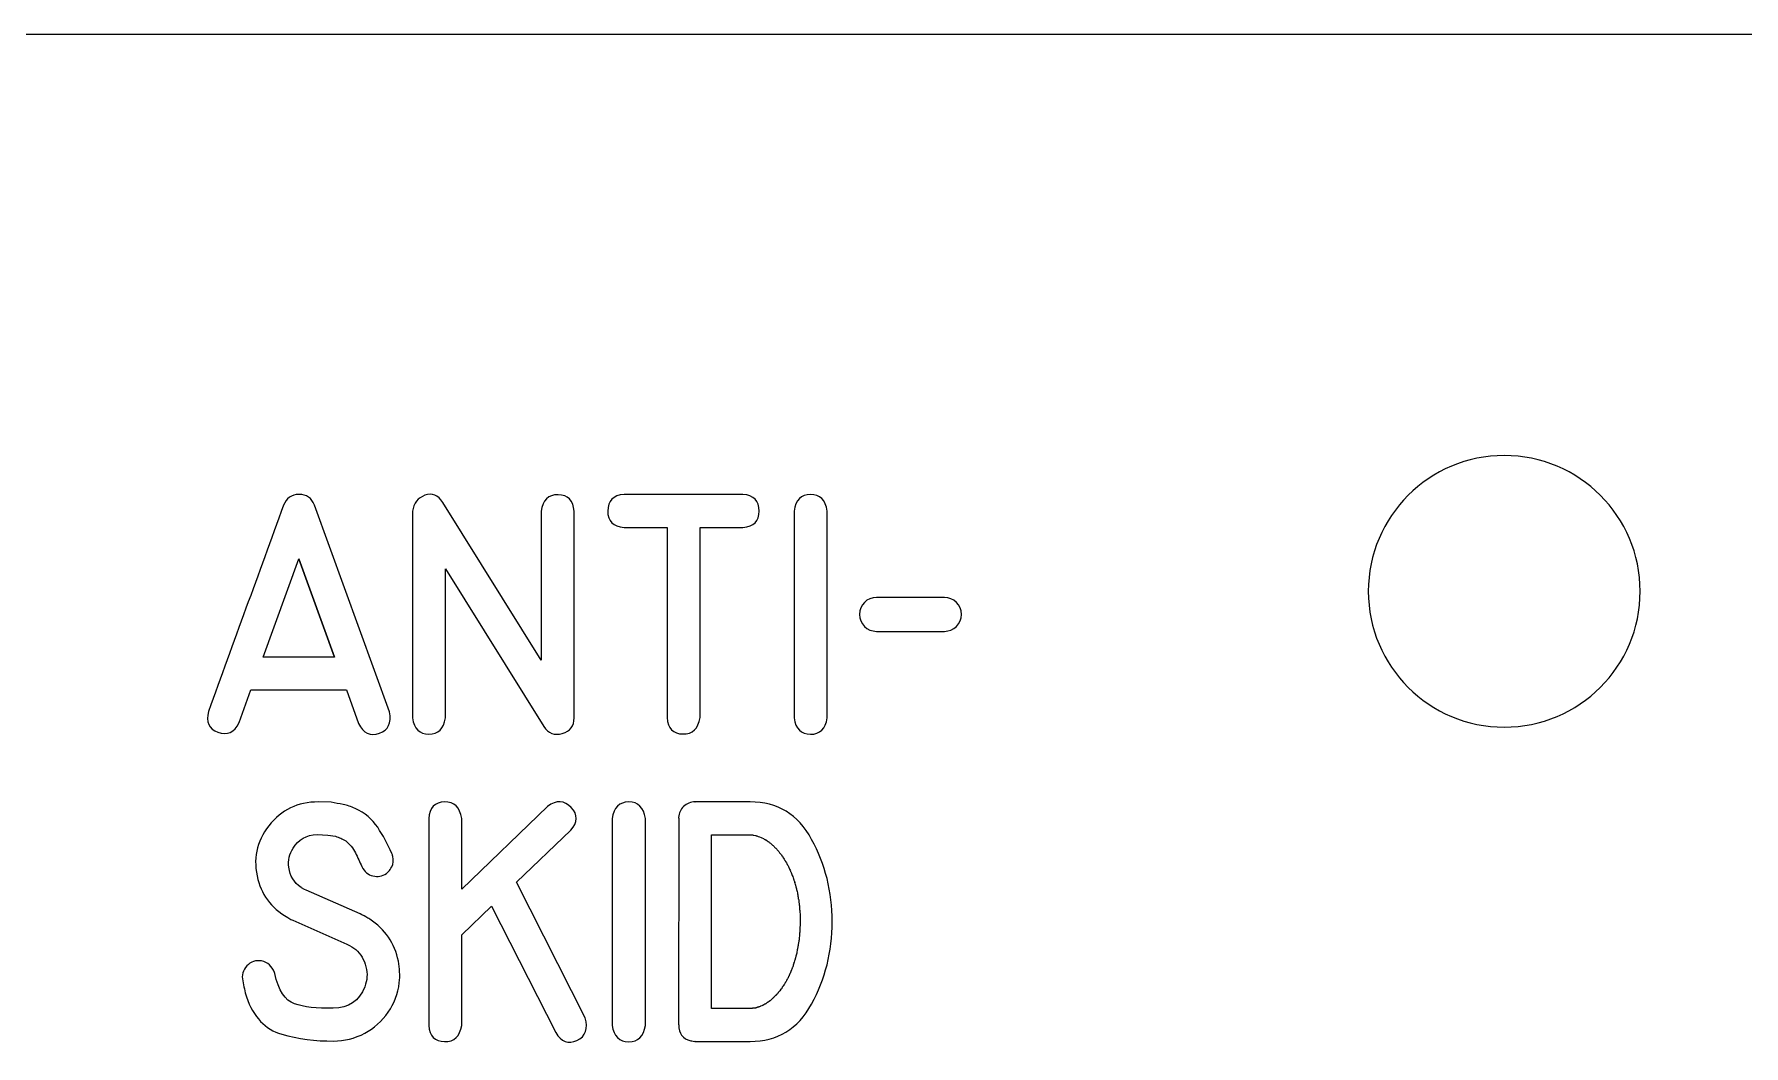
# Model space of a CAD drawing. Header units: millimetres. Extents: x -767 to 123, y -199 to 166.
# Drawn here: x -228.26 to -203.1, y 89.94 to 104.83 of the extents above; entities that cross this region are included whole.
import ezdxf

# ---------------------------------------------------------------- set-up
doc = ezdxf.new("R2010")
doc.units = ezdxf.units.MM
doc.header["$MEASUREMENT"] = 0
doc.layers.add('Cut', color=7, linetype='Continuous')
doc.layers.add('Engrave', color=7, linetype='Continuous', plot=False)

msp = doc.modelspace()

# ---------------------------------------------------------------- linework, layer by layer
at = {"layer": 'Cut', "color": 250, "lineweight": 9}
for points, knots in [([(-241.4198, -104.2661), (-241.4198, -104.2661), (-163.9194, -104.2661), (-163.9194, -104.2661), (-163.9194, -104.2661), (-163.3694, -104.2661), (-162.9194, -103.8161), (-162.9194, -103.2661), (-162.9194, -103.2661), (-162.9194, -103.2661), (-162.9194, -99.2698), (-162.9194, -99.2698), (-162.9194, -99.2698), (-162.9194, -99.2686), (-162.9194, -99.2673), (-162.9194, -99.2661), (-162.9194, -99.2661), (-162.9194, -95.9529), (-160.233, -93.2661), (-156.92, -93.2661), (-156.92, -93.2661), (-156.92, -93.2661), (-152.9193, -93.2661), (-152.9193, -93.2661), (-152.9193, -93.2661), (-152.3788, -93.2661), (-151.9348, -92.8314), (-151.9197, -92.2944), (-151.9197, -92.2944), (-151.9197, -92.2944), (-151.9197, 92.851), (-151.9197, 92.851), (-151.9197, 92.851), (-151.929, 93.3931), (-152.3752, 93.8339), (-152.9195, 93.8339), (-152.9195, 93.8339), (-152.9195, 93.8339), (-156.9202, 93.8339), (-156.9202, 93.8339), (-156.9202, 93.8339), (-160.2332, 93.8339), (-162.9196, 96.5207), (-162.9196, 99.8339), (-162.9196, 99.8339), (-162.9196, 99.8351), (-162.9196, 99.8364), (-162.9196, 99.8376), (-162.9196, 99.8376), (-162.9196, 99.8376), (-162.9196, 103.8339), (-162.9196, 103.8339), (-162.9196, 103.8339), (-162.9196, 104.3839), (-163.3696, 104.8339), (-163.9196, 104.8339), (-163.9196, 104.8339), (-163.9196, 104.8339), (-235.6707, 104.8339), (-235.6707, 104.8339), (-235.6707, 104.8339), (-235.6707, 104.8339), (-249.7831, 75.5521), (-249.7831, 75.5521), (-249.7831, 75.5521), (-250.0116, 75.0799), (-249.8319, 74.5112), (-249.3852, 74.2518), (-249.3852, 74.2518), (-249.3852, 74.2518), (-245.9261, 72.5781), (-245.9261, 72.5781), (-245.9261, 72.5781), (-243.8574, 71.6313), (-242.4199, 69.5429), (-242.42, 67.1193), (-242.42, 67.1193), (-242.419, 63.8066), (-245.1066, 61.1193), (-248.4201, 61.1193), (-248.4201, 61.1193), (-248.4201, 61.1193), (-252.4199, 61.1193), (-252.4199, 61.1193), (-252.4199, 61.1193), (-252.9699, 61.1193), (-253.4199, 60.6693), (-253.4199, 60.1193), (-253.4199, 60.1193), (-253.4199, 60.1193), (-253.4199, -92.2661), (-253.4199, -92.2661), (-253.4199, -92.2661), (-253.4199, -92.8161), (-252.9699, -93.2661), (-252.4199, -93.2661), (-252.4199, -93.2661), (-252.4199, -93.2661), (-248.4192, -93.2661), (-248.4192, -93.2661), (-248.4192, -93.2661), (-245.1062, -93.2661), (-242.4198, -95.9529), (-242.4198, -99.2661), (-242.4198, -99.2661), (-242.4198, -99.2673), (-242.4198, -99.2686), (-242.4198, -99.2698), (-242.4198, -99.2698), (-242.4198, -99.2698), (-242.4198, -103.2661), (-242.4198, -103.2661), (-242.4198, -103.2661), (-242.4198, -103.8161), (-241.9698, -104.2661), (-241.4198, -104.2661)], [0, 0, 0, 0, 0.0333333, 0.0333333, 0.0333333, 0.0333333, 0.0666667, 0.0666667, 0.0666667, 0.0666667, 0.1, 0.1, 0.1, 0.1, 0.1333333, 0.1333333, 0.1333333, 0.1333333, 0.1666667, 0.1666667, 0.1666667, 0.1666667, 0.2, 0.2, 0.2, 0.2, 0.2333333, 0.2333333, 0.2333333, 0.2333333, 0.2666667, 0.2666667, 0.2666667, 0.2666667, 0.3, 0.3, 0.3, 0.3, 0.3333333, 0.3333333, 0.3333333, 0.3333333, 0.3666667, 0.3666667, 0.3666667, 0.3666667, 0.4, 0.4, 0.4, 0.4, 0.4333333, 0.4333333, 0.4333333, 0.4333333, 0.4666667, 0.4666667, 0.4666667, 0.4666667, 0.5, 0.5, 0.5, 0.5, 0.5333333, 0.5333333, 0.5333333, 0.5333333, 0.5666667, 0.5666667, 0.5666667, 0.5666667, 0.6, 0.6, 0.6, 0.6, 0.6333333, 0.6333333, 0.6333333, 0.6333333, 0.6666667, 0.6666667, 0.6666667, 0.6666667, 0.7, 0.7, 0.7, 0.7, 0.7333333, 0.7333333, 0.7333333, 0.7333333, 0.7666667, 0.7666667, 0.7666667, 0.7666667, 0.8, 0.8, 0.8, 0.8, 0.8333333, 0.8333333, 0.8333333, 0.8333333, 0.8666667, 0.8666667, 0.8666667, 0.8666667, 0.9, 0.9, 0.9, 0.9, 0.9333333, 0.9333333, 0.9333333, 0.9333333, 1, 1, 1, 1]), ([(-206.6249, 98.6286), (-205.5206, 98.6286), (-204.6251, 97.733), (-204.6251, 96.6286), (-204.6251, 96.6286), (-204.6248, 95.5244), (-205.5207, 94.6286), (-206.6251, 94.6286), (-206.6251, 94.6286), (-207.7292, 94.6287), (-208.625, 95.5243), (-208.625, 96.6286), (-208.625, 96.6286), (-208.6248, 97.7336), (-207.7294, 98.6285), (-206.6249, 98.6286)], [0, 0, 0, 0, 0.2, 0.2, 0.2, 0.2, 0.4, 0.4, 0.4, 0.4, 0.6, 0.6, 0.6, 0.6, 1, 1, 1, 1])]:
    msp.add_open_spline(points, degree=3, knots=knots, dxfattribs=at)
at = {"layer": 'Engrave', "color": 240, "lineweight": 9}
for points, knots in [([(-225.6944, 94.86), (-225.5109, 95.3668), (-225.3269, 95.873), (-225.1429, 96.3787), (-225.1429, 96.3787), (-224.9582, 96.8843), (-224.7736, 97.3905), (-224.589, 97.8968), (-224.589, 97.8968), (-224.5508, 98.0014), (-224.4755, 98.0543), (-224.3632, 98.0555), (-224.3632, 98.0555), (-224.2503, 98.0567), (-224.1745, 98.0038), (-224.1357, 97.8968), (-224.1357, 97.8968), (-224.1357, 97.8968), (-223.0315, 94.8518), (-223.0315, 94.8518), (-223.0315, 94.8518), (-222.9974, 94.6895), (-223.0468, 94.5854), (-223.1797, 94.5384), (-223.1797, 94.5384), (-223.3132, 94.4908), (-223.4155, 94.5396), (-223.4884, 94.683), (-223.4884, 94.683), (-223.4884, 94.683), (-223.6653, 95.1757), (-223.6653, 95.1757), (-223.6653, 95.1757), (-223.6653, 95.1757), (-225.0694, 95.1757), (-225.0694, 95.1757), (-225.0694, 95.1757), (-225.0694, 95.1757), (-225.2416, 94.6948), (-225.2416, 94.6948), (-225.2416, 94.6948), (-225.3151, 94.5501), (-225.4198, 94.5031), (-225.555, 94.5531), (-225.555, 94.5531), (-225.6908, 94.6025), (-225.7373, 94.7054), (-225.6944, 94.86)], [0, 0, 0, 0, 0.0769231, 0.0769231, 0.0769231, 0.0769231, 0.1538462, 0.1538462, 0.1538462, 0.1538462, 0.2307692, 0.2307692, 0.2307692, 0.2307692, 0.3076923, 0.3076923, 0.3076923, 0.3076923, 0.3846154, 0.3846154, 0.3846154, 0.3846154, 0.4615385, 0.4615385, 0.4615385, 0.4615385, 0.5384615, 0.5384615, 0.5384615, 0.5384615, 0.6153846, 0.6153846, 0.6153846, 0.6153846, 0.6923077, 0.6923077, 0.6923077, 0.6923077, 0.7692308, 0.7692308, 0.7692308, 0.7692308, 0.8461538, 0.8461538, 0.8461538, 0.8461538, 1, 1, 1, 1]), ([(-220.3135, 94.7653), (-220.3135, 94.6448), (-220.3717, 94.5684), (-220.4881, 94.5354), (-220.4881, 94.5354), (-220.6051, 94.5031), (-220.695, 94.5372), (-220.7597, 94.6383), (-220.7597, 94.6383), (-220.7597, 94.6383), (-222.2067, 96.9584), (-222.2067, 96.9584), (-222.2067, 96.9584), (-222.2067, 96.9584), (-222.2067, 94.7653), (-222.2067, 94.7653), (-222.2067, 94.7653), (-222.2319, 94.6048), (-222.3131, 94.5243), (-222.4501, 94.5243), (-222.4501, 94.5243), (-222.5876, 94.5243), (-222.6682, 94.6048), (-222.6923, 94.7653), (-222.6923, 94.7653), (-222.6923, 94.7653), (-222.6923, 97.8074), (-222.6923, 97.8074), (-222.6923, 97.8074), (-222.6752, 97.9267), (-222.6141, 98.0055), (-222.5089, 98.0437), (-222.5089, 98.0437), (-222.4036, 98.0814), (-222.316, 98.0455), (-222.246, 97.9367), (-222.246, 97.9367), (-222.246, 97.9367), (-220.7991, 95.6132), (-220.7991, 95.6132), (-220.7991, 95.6132), (-220.7991, 95.6132), (-220.7991, 97.8074), (-220.7991, 97.8074), (-220.7991, 97.8074), (-220.7773, 97.9714), (-220.6939, 98.0531), (-220.5486, 98.0514), (-220.5486, 98.0514), (-220.4034, 98.0496), (-220.3252, 97.9685), (-220.3135, 97.8074), (-220.3135, 97.8074), (-220.3135, 97.8074), (-220.3135, 94.7653), (-220.3135, 94.7653)], [0, 0, 0, 0, 0.0666667, 0.0666667, 0.0666667, 0.0666667, 0.1333333, 0.1333333, 0.1333333, 0.1333333, 0.2, 0.2, 0.2, 0.2, 0.2666667, 0.2666667, 0.2666667, 0.2666667, 0.3333333, 0.3333333, 0.3333333, 0.3333333, 0.4, 0.4, 0.4, 0.4, 0.4666667, 0.4666667, 0.4666667, 0.4666667, 0.5333333, 0.5333333, 0.5333333, 0.5333333, 0.6, 0.6, 0.6, 0.6, 0.6666667, 0.6666667, 0.6666667, 0.6666667, 0.7333333, 0.7333333, 0.7333333, 0.7333333, 0.8, 0.8, 0.8, 0.8, 0.8666667, 0.8666667, 0.8666667, 0.8666667, 1, 1, 1, 1]), ([(-218.9459, 94.7689), (-218.9459, 94.7689), (-218.9459, 97.5699), (-218.9459, 97.5699), (-218.9459, 97.5699), (-218.9459, 97.5699), (-219.5779, 97.5699), (-219.5779, 97.5699), (-219.5779, 97.5699), (-219.7385, 97.5822), (-219.819, 97.6633), (-219.8184, 97.8115), (-219.8184, 97.8115), (-219.8178, 97.9603), (-219.7373, 98.042), (-219.5779, 98.0555), (-219.5779, 98.0555), (-219.5779, 98.0555), (-217.8294, 98.0555), (-217.8294, 98.0555), (-217.8294, 98.0555), (-217.6712, 98.0432), (-217.5913, 97.9614), (-217.5907, 97.8115), (-217.5907, 97.8115), (-217.5901, 97.6622), (-217.67, 97.581), (-217.8294, 97.5699), (-217.8294, 97.5699), (-217.8294, 97.5699), (-218.4597, 97.5699), (-218.4597, 97.5699), (-218.4597, 97.5699), (-218.4597, 97.5699), (-218.4597, 94.7689), (-218.4597, 94.7689), (-218.4597, 94.7689), (-218.4861, 94.606), (-218.5708, 94.5254), (-218.7142, 94.5278), (-218.7142, 94.5278), (-218.8571, 94.5302), (-218.9341, 94.6107), (-218.9459, 94.7689)], [0, 0, 0, 0, 0.0833333, 0.0833333, 0.0833333, 0.0833333, 0.1666667, 0.1666667, 0.1666667, 0.1666667, 0.25, 0.25, 0.25, 0.25, 0.3333333, 0.3333333, 0.3333333, 0.3333333, 0.4166667, 0.4166667, 0.4166667, 0.4166667, 0.5, 0.5, 0.5, 0.5, 0.5833333, 0.5833333, 0.5833333, 0.5833333, 0.6666667, 0.6666667, 0.6666667, 0.6666667, 0.75, 0.75, 0.75, 0.75, 0.8333333, 0.8333333, 0.8333333, 0.8333333, 1, 1, 1, 1]), ([(-216.5876, 94.7653), (-216.6129, 94.6036), (-216.6946, 94.5231), (-216.8328, 94.5237), (-216.8328, 94.5237), (-216.9716, 94.5243), (-217.0527, 94.6048), (-217.0768, 94.7653), (-217.0768, 94.7653), (-217.0768, 94.7653), (-217.0768, 97.8109), (-217.0768, 97.8109), (-217.0768, 97.8109), (-217.0527, 97.9726), (-216.9716, 98.0543), (-216.8328, 98.0549), (-216.8328, 98.0549), (-216.6946, 98.0555), (-216.6129, 97.9738), (-216.5876, 97.8109), (-216.5876, 97.8109), (-216.5876, 97.8109), (-216.5876, 94.7653), (-216.5876, 94.7653)], [0, 0, 0, 0, 0.1428571, 0.1428571, 0.1428571, 0.1428571, 0.2857143, 0.2857143, 0.2857143, 0.2857143, 0.4285714, 0.4285714, 0.4285714, 0.4285714, 0.5714286, 0.5714286, 0.5714286, 0.5714286, 0.7142857, 0.7142857, 0.7142857, 0.7142857, 1, 1, 1, 1]), ([(-223.8411, 95.6596), (-223.8411, 95.6596), (-224.365, 97.1065), (-224.365, 97.1065), (-224.365, 97.1065), (-224.365, 97.1065), (-224.8918, 95.6596), (-224.8918, 95.6596), (-224.8918, 95.6596), (-224.8918, 95.6596), (-223.8411, 95.6596), (-223.8411, 95.6596)], [0, 0, 0, 0, 0.25, 0.25, 0.25, 0.25, 0.5, 0.5, 0.5, 0.5, 1, 1, 1, 1]), ([(-224.365, 97.1065), (-224.365, 97.1065), (-223.8411, 95.6596), (-223.8411, 95.6596), (-223.8411, 95.6596), (-223.8411, 95.6596), (-224.365, 97.1065), (-224.365, 97.1065)], [0, 0, 0, 0, 0.3333333, 0.3333333, 0.3333333, 0.3333333, 1, 1, 1, 1]), ([(-215.8641, 96.5393), (-215.8641, 96.5393), (-214.8642, 96.5393), (-214.8642, 96.5393), (-214.8642, 96.5393), (-214.7267, 96.5393), (-214.6141, 96.4268), (-214.6141, 96.2894), (-214.6141, 96.2894), (-214.6141, 96.2894), (-214.6141, 96.2894), (-214.6141, 96.2894), (-214.6141, 96.2894), (-214.6141, 96.1519), (-214.7267, 96.0393), (-214.8642, 96.0393), (-214.8642, 96.0393), (-214.8642, 96.0393), (-215.8641, 96.0393), (-215.8641, 96.0393), (-215.8641, 96.0393), (-216.0016, 96.0393), (-216.1141, 96.1519), (-216.1141, 96.2894), (-216.1141, 96.2894), (-216.1141, 96.2894), (-216.1141, 96.2894), (-216.1141, 96.2894), (-216.1141, 96.2894), (-216.1141, 96.4268), (-216.0016, 96.5393), (-215.8641, 96.5393)], [0, 0, 0, 0, 0.1111111, 0.1111111, 0.1111111, 0.1111111, 0.2222222, 0.2222222, 0.2222222, 0.2222222, 0.3333333, 0.3333333, 0.3333333, 0.3333333, 0.4444444, 0.4444444, 0.4444444, 0.4444444, 0.5555556, 0.5555556, 0.5555556, 0.5555556, 0.6666667, 0.6666667, 0.6666667, 0.6666667, 0.7777778, 0.7777778, 0.7777778, 0.7777778, 1, 1, 1, 1]), ([(-223.4632, 91.8767), (-223.4632, 91.8767), (-223.4356, 91.865), (-223.4356, 91.865), (-223.4356, 91.865), (-223.4356, 91.865), (-223.4044, 91.8497), (-223.4044, 91.8497), (-223.4044, 91.8497), (-223.4044, 91.8497), (-223.3768, 91.8338), (-223.3768, 91.8338), (-223.3768, 91.8338), (-223.3691, 91.8279), (-223.3597, 91.8226), (-223.3503, 91.8173), (-223.3503, 91.8173), (-223.3403, 91.8126), (-223.3309, 91.8068), (-223.3215, 91.8015), (-223.3215, 91.8015), (-223.0946, 91.6521), (-222.9535, 91.4452), (-222.9, 91.1812), (-222.9, 91.1812), (-222.8794, 91.0777), (-222.8747, 90.9713), (-222.8858, 90.8625), (-222.8858, 90.8625), (-222.9047, 90.7061), (-222.9593, 90.5621), (-223.0505, 90.4292), (-223.0505, 90.4292), (-223.1416, 90.2963), (-223.2563, 90.194), (-223.3938, 90.1217), (-223.3938, 90.1217), (-223.542, 90.0435), (-223.6955, 90.0047), (-223.8542, 90.0047), (-223.8542, 90.0047), (-224.1205, 90.0047), (-224.3745, 90.0388), (-224.6174, 90.107), (-224.6174, 90.107), (-224.8596, 90.1752), (-225.0324, 90.358), (-225.1353, 90.6556), (-225.1353, 90.6556), (-225.1495, 90.6938), (-225.1594, 90.7326), (-225.1665, 90.7726), (-225.1665, 90.7726), (-225.1736, 90.8131), (-225.1818, 90.8531), (-225.1906, 90.8937), (-225.1906, 90.8937), (-225.2077, 90.976), (-225.1877, 91.0489), (-225.1295, 91.1124), (-225.1295, 91.1124), (-225.0718, 91.1753), (-224.9995, 91.1994), (-224.9137, 91.1847), (-224.9137, 91.1847), (-224.8226, 91.1659), (-224.7596, 91.11), (-224.7238, 91.016), (-224.7238, 91.016), (-224.7238, 91.016), (-224.7185, 91.0001), (-224.7185, 91.0001), (-224.7185, 91.0001), (-224.6638, 90.7508), (-224.5674, 90.602), (-224.4304, 90.5538), (-224.4304, 90.5538), (-224.2928, 90.5056), (-224.1023, 90.4839), (-223.8577, 90.4886), (-223.8577, 90.4886), (-223.6325, 90.4886), (-223.4779, 90.5944), (-223.3938, 90.8055), (-223.3938, 90.8055), (-223.3574, 90.8996), (-223.3515, 90.9977), (-223.3768, 91.0995), (-223.3768, 91.0995), (-223.4021, 91.2006), (-223.452, 91.2858), (-223.5267, 91.3534), (-223.5267, 91.3534), (-223.5602, 91.3823), (-223.6037, 91.4087), (-223.6578, 91.434), (-223.6578, 91.434), (-223.6578, 91.434), (-224.4551, 91.7838), (-224.4551, 91.7838), (-224.4551, 91.7838), (-224.4551, 91.7838), (-224.481, 91.7979), (-224.481, 91.7979), (-224.481, 91.7979), (-224.742, 91.9355), (-224.9037, 92.1313), (-224.9666, 92.3853), (-224.9666, 92.3853), (-225.0436, 92.6793), (-224.9901, 92.9427), (-224.8055, 93.1767), (-224.8055, 93.1767), (-224.6215, 93.4101), (-224.3792, 93.5271), (-224.08, 93.5271), (-224.08, 93.5271), (-224.08, 93.5271), (-223.8901, 93.5218), (-223.8901, 93.5218), (-223.8901, 93.5218), (-223.8283, 93.5106), (-223.7684, 93.4995), (-223.7113, 93.4883), (-223.7113, 93.4883), (-223.6537, 93.4777), (-223.5955, 93.4589), (-223.5373, 93.4324), (-223.5373, 93.4324), (-223.3927, 93.3648), (-223.2815, 93.2713), (-223.2045, 93.1532), (-223.2045, 93.1532), (-223.1275, 93.035), (-223.0581, 92.9068), (-222.9964, 92.7692), (-222.9964, 92.7692), (-222.9905, 92.7563), (-222.9852, 92.7416), (-222.9805, 92.7245), (-222.9805, 92.7245), (-222.9682, 92.6681), (-222.974, 92.617), (-222.9981, 92.5711), (-222.9981, 92.5711), (-223.0117, 92.5423), (-223.0264, 92.5205), (-223.0411, 92.5058), (-223.0411, 92.5058), (-223.0558, 92.4905), (-223.0681, 92.4805), (-223.0769, 92.4747), (-223.0769, 92.4747), (-223.1369, 92.4323), (-223.2022, 92.4194), (-223.2733, 92.437), (-223.2733, 92.437), (-223.345, 92.4529), (-223.3991, 92.4988), (-223.4373, 92.5746), (-223.4373, 92.5746), (-223.4673, 92.6411), (-223.4991, 92.7093), (-223.5326, 92.7786), (-223.5326, 92.7786), (-223.5667, 92.848), (-223.6143, 92.9056), (-223.6749, 92.9521), (-223.6749, 92.9521), (-223.7002, 92.9703), (-223.7248, 92.9838), (-223.7484, 92.9921), (-223.7484, 92.9921), (-223.7719, 93.0009), (-223.7978, 93.0103), (-223.8266, 93.0209), (-223.8266, 93.0209), (-223.8266, 93.0209), (-223.9383, 93.0397), (-223.9383, 93.0397), (-223.9383, 93.0397), (-223.9383, 93.0397), (-224.097, 93.045), (-224.097, 93.045), (-224.097, 93.045), (-224.2511, 93.0426), (-224.3687, 92.9762), (-224.4498, 92.8451), (-224.4498, 92.8451), (-224.5051, 92.761), (-224.5256, 92.6675), (-224.5121, 92.564), (-224.5121, 92.564), (-224.4962, 92.437), (-224.4363, 92.3383), (-224.3328, 92.2677), (-224.3328, 92.2677), (-224.3281, 92.2648), (-224.3234, 92.2607), (-224.3175, 92.2565), (-224.3175, 92.2565), (-224.3116, 92.253), (-224.3052, 92.2489), (-224.2987, 92.2454), (-224.2987, 92.2454), (-224.2987, 92.2454), (-224.2793, 92.2371), (-224.2793, 92.2371), (-224.2793, 92.2371), (-224.2793, 92.2371), (-224.2587, 92.2283), (-224.2587, 92.2283), (-224.2587, 92.2283), (-224.2587, 92.2283), (-223.4632, 91.8767), (-223.4632, 91.8767)], [0, 0, 0, 0, 0.0181818, 0.0181818, 0.0181818, 0.0181818, 0.0363636, 0.0363636, 0.0363636, 0.0363636, 0.0545455, 0.0545455, 0.0545455, 0.0545455, 0.0727273, 0.0727273, 0.0727273, 0.0727273, 0.0909091, 0.0909091, 0.0909091, 0.0909091, 0.1090909, 0.1090909, 0.1090909, 0.1090909, 0.1272727, 0.1272727, 0.1272727, 0.1272727, 0.1454545, 0.1454545, 0.1454545, 0.1454545, 0.1636364, 0.1636364, 0.1636364, 0.1636364, 0.1818182, 0.1818182, 0.1818182, 0.1818182, 0.2, 0.2, 0.2, 0.2, 0.2181818, 0.2181818, 0.2181818, 0.2181818, 0.2363636, 0.2363636, 0.2363636, 0.2363636, 0.2545455, 0.2545455, 0.2545455, 0.2545455, 0.2727273, 0.2727273, 0.2727273, 0.2727273, 0.2909091, 0.2909091, 0.2909091, 0.2909091, 0.3090909, 0.3090909, 0.3090909, 0.3090909, 0.3272727, 0.3272727, 0.3272727, 0.3272727, 0.3454545, 0.3454545, 0.3454545, 0.3454545, 0.3636364, 0.3636364, 0.3636364, 0.3636364, 0.3818182, 0.3818182, 0.3818182, 0.3818182, 0.4, 0.4, 0.4, 0.4, 0.4181818, 0.4181818, 0.4181818, 0.4181818, 0.4363636, 0.4363636, 0.4363636, 0.4363636, 0.4545455, 0.4545455, 0.4545455, 0.4545455, 0.4727273, 0.4727273, 0.4727273, 0.4727273, 0.4909091, 0.4909091, 0.4909091, 0.4909091, 0.5090909, 0.5090909, 0.5090909, 0.5090909, 0.5272727, 0.5272727, 0.5272727, 0.5272727, 0.5454545, 0.5454545, 0.5454545, 0.5454545, 0.5636364, 0.5636364, 0.5636364, 0.5636364, 0.5818182, 0.5818182, 0.5818182, 0.5818182, 0.6, 0.6, 0.6, 0.6, 0.6181818, 0.6181818, 0.6181818, 0.6181818, 0.6363636, 0.6363636, 0.6363636, 0.6363636, 0.6545455, 0.6545455, 0.6545455, 0.6545455, 0.6727273, 0.6727273, 0.6727273, 0.6727273, 0.6909091, 0.6909091, 0.6909091, 0.6909091, 0.7090909, 0.7090909, 0.7090909, 0.7090909, 0.7272727, 0.7272727, 0.7272727, 0.7272727, 0.7454545, 0.7454545, 0.7454545, 0.7454545, 0.7636364, 0.7636364, 0.7636364, 0.7636364, 0.7818182, 0.7818182, 0.7818182, 0.7818182, 0.8, 0.8, 0.8, 0.8, 0.8181818, 0.8181818, 0.8181818, 0.8181818, 0.8363636, 0.8363636, 0.8363636, 0.8363636, 0.8545455, 0.8545455, 0.8545455, 0.8545455, 0.8727273, 0.8727273, 0.8727273, 0.8727273, 0.8909091, 0.8909091, 0.8909091, 0.8909091, 0.9090909, 0.9090909, 0.9090909, 0.9090909, 0.9272727, 0.9272727, 0.9272727, 0.9272727, 0.9454545, 0.9454545, 0.9454545, 0.9454545, 0.9636364, 0.9636364, 0.9636364, 0.9636364, 1, 1, 1, 1]), ([(-220.7034, 93.4618), (-220.5728, 93.5571), (-220.4564, 93.5512), (-220.3559, 93.4454), (-220.3559, 93.4454), (-220.2548, 93.339), (-220.2577, 93.2272), (-220.3641, 93.1102), (-220.3641, 93.1102), (-220.3641, 93.1102), (-221.162, 92.3436), (-221.162, 92.3436), (-221.162, 92.3436), (-221.162, 92.3436), (-220.1507, 90.3492), (-220.1507, 90.3492), (-220.1507, 90.3492), (-220.1025, 90.187), (-220.1425, 90.0758), (-220.2712, 90.0147), (-220.2712, 90.0147), (-220.4, 89.9541), (-220.5046, 89.9923), (-220.5846, 90.1305), (-220.5846, 90.1305), (-220.5846, 90.1305), (-221.5289, 91.9926), (-221.5289, 91.9926), (-221.5289, 91.9926), (-221.5289, 91.9926), (-221.9681, 91.5686), (-221.9681, 91.5686), (-221.9681, 91.5686), (-221.9681, 91.5686), (-221.9681, 90.2369), (-221.9681, 90.2369), (-221.9681, 90.2369), (-221.9933, 90.0752), (-222.0774, 89.9953), (-222.2209, 89.997), (-222.2209, 89.997), (-222.3649, 89.9988), (-222.4419, 90.0788), (-222.4537, 90.2369), (-222.4537, 90.2369), (-222.4537, 90.2369), (-222.4537, 93.2825), (-222.4537, 93.2825), (-222.4537, 93.2825), (-222.4419, 93.4418), (-222.3649, 93.5236), (-222.2209, 93.5265), (-222.2209, 93.5265), (-222.0774, 93.5289), (-221.9933, 93.4477), (-221.9681, 93.2825), (-221.9681, 93.2825), (-221.9681, 93.2825), (-221.9681, 92.2436), (-221.9681, 92.2436), (-221.9681, 92.2436), (-221.9681, 92.2436), (-220.7034, 93.4618), (-220.7034, 93.4618)], [0, 0, 0, 0, 0.0588235, 0.0588235, 0.0588235, 0.0588235, 0.1176471, 0.1176471, 0.1176471, 0.1176471, 0.1764706, 0.1764706, 0.1764706, 0.1764706, 0.2352941, 0.2352941, 0.2352941, 0.2352941, 0.2941176, 0.2941176, 0.2941176, 0.2941176, 0.3529412, 0.3529412, 0.3529412, 0.3529412, 0.4117647, 0.4117647, 0.4117647, 0.4117647, 0.4705882, 0.4705882, 0.4705882, 0.4705882, 0.5294118, 0.5294118, 0.5294118, 0.5294118, 0.5882353, 0.5882353, 0.5882353, 0.5882353, 0.6470588, 0.6470588, 0.6470588, 0.6470588, 0.7058824, 0.7058824, 0.7058824, 0.7058824, 0.7647059, 0.7647059, 0.7647059, 0.7647059, 0.8235294, 0.8235294, 0.8235294, 0.8235294, 0.8823529, 0.8823529, 0.8823529, 0.8823529, 1, 1, 1, 1]), ([(-219.2652, 90.2369), (-219.2905, 90.0752), (-219.3722, 89.9947), (-219.5104, 89.9953), (-219.5104, 89.9953), (-219.6492, 89.9959), (-219.7303, 90.0764), (-219.7544, 90.2369), (-219.7544, 90.2369), (-219.7544, 90.2369), (-219.7544, 93.2825), (-219.7544, 93.2825), (-219.7544, 93.2825), (-219.7303, 93.4442), (-219.6492, 93.5259), (-219.5104, 93.5265), (-219.5104, 93.5265), (-219.3722, 93.5271), (-219.2905, 93.4454), (-219.2652, 93.2825), (-219.2652, 93.2825), (-219.2652, 93.2825), (-219.2652, 90.2369), (-219.2652, 90.2369)], [0, 0, 0, 0, 0.1428571, 0.1428571, 0.1428571, 0.1428571, 0.2857143, 0.2857143, 0.2857143, 0.2857143, 0.4285714, 0.4285714, 0.4285714, 0.4285714, 0.5714286, 0.5714286, 0.5714286, 0.5714286, 0.7142857, 0.7142857, 0.7142857, 0.7142857, 1, 1, 1, 1]), ([(-218.535, 93.5271), (-218.535, 93.5271), (-217.7237, 93.5271), (-217.7237, 93.5271), (-217.7237, 93.5271), (-217.3203, 93.5271), (-217.0187, 93.3437), (-216.8176, 92.9762), (-216.8176, 92.9762), (-216.6166, 92.6087), (-216.516, 92.2042), (-216.516, 91.7632), (-216.516, 91.7632), (-216.516, 91.3223), (-216.6171, 90.9184), (-216.8182, 90.5509), (-216.8182, 90.5509), (-217.0199, 90.1834), (-217.3215, 89.9994), (-217.7237, 89.9994), (-217.7237, 89.9994), (-217.7237, 89.9994), (-218.535, 89.9994), (-218.535, 89.9994), (-218.535, 89.9994), (-218.535, 89.9994), (-218.5315, 89.9994), (-218.5315, 89.9994), (-218.5315, 89.9994), (-218.5315, 89.9994), (-218.535, 89.9994), (-218.535, 89.9994), (-218.535, 89.9994), (-218.5727, 90.0053), (-218.5932, 90.0088), (-218.5968, 90.01), (-218.5968, 90.01), (-218.7161, 90.0382), (-218.7755, 90.1164), (-218.7743, 90.244), (-218.7743, 90.244), (-218.7743, 90.244), (-218.7761, 90.244), (-218.7761, 90.244), (-218.7761, 90.244), (-218.7761, 90.244), (-218.7743, 93.286), (-218.7743, 93.286), (-218.7743, 93.286), (-218.7755, 93.2896), (-218.7761, 93.2943), (-218.7761, 93.2996), (-218.7761, 93.2996), (-218.7726, 93.3631), (-218.7479, 93.4166), (-218.7014, 93.4607), (-218.7014, 93.4607), (-218.6544, 93.5048), (-218.5985, 93.5271), (-218.5333, 93.5271), (-218.5333, 93.5271), (-218.5333, 93.5271), (-218.535, 93.5271), (-218.535, 93.5271)], [0, 0, 0, 0, 0.0588235, 0.0588235, 0.0588235, 0.0588235, 0.1176471, 0.1176471, 0.1176471, 0.1176471, 0.1764706, 0.1764706, 0.1764706, 0.1764706, 0.2352941, 0.2352941, 0.2352941, 0.2352941, 0.2941176, 0.2941176, 0.2941176, 0.2941176, 0.3529412, 0.3529412, 0.3529412, 0.3529412, 0.4117647, 0.4117647, 0.4117647, 0.4117647, 0.4705882, 0.4705882, 0.4705882, 0.4705882, 0.5294118, 0.5294118, 0.5294118, 0.5294118, 0.5882353, 0.5882353, 0.5882353, 0.5882353, 0.6470588, 0.6470588, 0.6470588, 0.6470588, 0.7058824, 0.7058824, 0.7058824, 0.7058824, 0.7647059, 0.7647059, 0.7647059, 0.7647059, 0.8235294, 0.8235294, 0.8235294, 0.8235294, 0.8823529, 0.8823529, 0.8823529, 0.8823529, 1, 1, 1, 1]), ([(-217.7237, 90.485), (-217.7213, 90.485), (-217.719, 90.485), (-217.7166, 90.485), (-217.7166, 90.485), (-217.7143, 90.485), (-217.7113, 90.485), (-217.7084, 90.485), (-217.7084, 90.485), (-217.706, 90.485), (-217.7037, 90.4856), (-217.7019, 90.4862), (-217.7019, 90.4862), (-217.7002, 90.4868), (-217.6978, 90.4868), (-217.6943, 90.4868), (-217.6943, 90.4868), (-217.6919, 90.4868), (-217.6896, 90.4874), (-217.6866, 90.488), (-217.6866, 90.488), (-217.6837, 90.4886), (-217.6807, 90.4886), (-217.6772, 90.4886), (-217.6772, 90.4886), (-217.6749, 90.4886), (-217.6725, 90.4892), (-217.6702, 90.4892), (-217.6702, 90.4892), (-217.6678, 90.4898), (-217.6649, 90.4903), (-217.6613, 90.4903), (-217.6613, 90.4903), (-217.6596, 90.4903), (-217.6572, 90.4903), (-217.6549, 90.4909), (-217.6549, 90.4909), (-217.6525, 90.4915), (-217.6496, 90.4921), (-217.6461, 90.4921), (-217.6461, 90.4921), (-217.6414, 90.4945), (-217.6367, 90.4956), (-217.6325, 90.4956), (-217.6325, 90.4956), (-217.6302, 90.4956), (-217.6278, 90.4962), (-217.6255, 90.498), (-217.6255, 90.498), (-217.6231, 90.4997), (-217.6202, 90.5015), (-217.6167, 90.5021), (-217.6167, 90.5021), (-217.6143, 90.5021), (-217.612, 90.5027), (-217.609, 90.5033), (-217.609, 90.5033), (-217.6061, 90.5039), (-217.6031, 90.5044), (-217.5996, 90.5056), (-217.5996, 90.5056), (-217.5973, 90.5056), (-217.5949, 90.5062), (-217.5926, 90.5074), (-217.5926, 90.5074), (-217.5902, 90.5086), (-217.5879, 90.5097), (-217.5843, 90.5109), (-217.5843, 90.5109), (-217.5773, 90.5133), (-217.572, 90.5156), (-217.5685, 90.518), (-217.5685, 90.518), (-217.5479, 90.525), (-217.542, 90.5268), (-217.5514, 90.525), (-217.5514, 90.525), (-217.549, 90.525), (-217.5467, 90.5256), (-217.5443, 90.5274), (-217.5443, 90.5274), (-217.542, 90.5291), (-217.5391, 90.5303), (-217.5361, 90.5315), (-217.5361, 90.5315), (-217.5255, 90.5386), (-217.5208, 90.5415), (-217.522, 90.5403), (-217.522, 90.5403), (-217.5108, 90.5462), (-217.505, 90.5491), (-217.505, 90.5491), (-217.505, 90.5491), (-217.5026, 90.5503), (-217.5002, 90.5515), (-217.4979, 90.5532), (-217.4979, 90.5532), (-217.4955, 90.555), (-217.4926, 90.5568), (-217.4891, 90.5591), (-217.4891, 90.5591), (-217.4791, 90.5662), (-217.4738, 90.5697), (-217.4738, 90.5697), (-217.4738, 90.5697), (-217.4714, 90.5709), (-217.4691, 90.5721), (-217.4661, 90.5738), (-217.4661, 90.5738), (-217.4632, 90.5756), (-217.4603, 90.5774), (-217.4567, 90.5797), (-217.4567, 90.5797), (-217.4544, 90.5809), (-217.452, 90.5826), (-217.4497, 90.585), (-217.4497, 90.585), (-217.4473, 90.5873), (-217.4444, 90.5897), (-217.4409, 90.5921), (-217.4409, 90.5921), (-217.4391, 90.5932), (-217.4367, 90.5944), (-217.4344, 90.5962), (-217.4344, 90.5962), (-217.432, 90.5979), (-217.4291, 90.6003), (-217.4256, 90.602), (-217.4256, 90.602), (-217.4232, 90.6044), (-217.4173, 90.6091), (-217.4085, 90.6162), (-217.4085, 90.6162), (-217.3991, 90.6256), (-217.3944, 90.6297), (-217.3944, 90.6297), (-217.3944, 90.6297), (-217.3921, 90.632), (-217.3903, 90.6344), (-217.388, 90.6367), (-217.388, 90.6367), (-217.3856, 90.6391), (-217.3827, 90.642), (-217.3791, 90.6456), (-217.3791, 90.6456), (-217.3768, 90.6479), (-217.3744, 90.6497), (-217.3721, 90.652), (-217.3721, 90.652), (-217.3697, 90.6544), (-217.3674, 90.6573), (-217.3638, 90.6608), (-217.3638, 90.6608), (-217.3603, 90.6632), (-217.355, 90.6679), (-217.348, 90.6744), (-217.348, 90.6744), (-217.3456, 90.6767), (-217.3433, 90.6791), (-217.3415, 90.6814), (-217.3415, 90.6814), (-217.3392, 90.6838), (-217.3362, 90.6867), (-217.3327, 90.6902), (-217.3327, 90.6902), (-217.3303, 90.6926), (-217.328, 90.6949), (-217.3256, 90.6979), (-217.3256, 90.6979), (-217.3233, 90.7008), (-217.3203, 90.7038), (-217.3174, 90.7073), (-217.3174, 90.7073), (-217.3033, 90.7255), (-217.2986, 90.7314), (-217.3033, 90.7243), (-217.3033, 90.7243), (-217.2951, 90.7326), (-217.2904, 90.739), (-217.288, 90.7437), (-217.288, 90.7437), (-217.2774, 90.7573), (-217.2727, 90.7637), (-217.2739, 90.7626), (-217.2739, 90.7626), (-217.2715, 90.7661), (-217.2692, 90.769), (-217.2674, 90.772), (-217.2674, 90.772), (-217.2651, 90.7749), (-217.2621, 90.7778), (-217.2586, 90.7814), (-217.2586, 90.7814), (-217.2562, 90.7849), (-217.2545, 90.7884), (-217.2527, 90.792), (-217.2527, 90.792), (-217.251, 90.7955), (-217.248, 90.7984), (-217.2451, 90.802), (-217.2451, 90.802), (-217.2439, 90.8055), (-217.2416, 90.809), (-217.2386, 90.8131), (-217.2386, 90.8131), (-217.2357, 90.8172), (-217.2333, 90.8208), (-217.231, 90.8243), (-217.231, 90.8243), (-217.2239, 90.8337), (-217.2198, 90.8408), (-217.2174, 90.8455), (-217.2174, 90.8455), (-217.2151, 90.8484), (-217.2127, 90.8525), (-217.211, 90.8566), (-217.211, 90.8566), (-217.2092, 90.8602), (-217.2069, 90.8643), (-217.2033, 90.8678), (-217.2033, 90.8678), (-217.201, 90.8707), (-217.1992, 90.8749), (-217.1975, 90.879), (-217.1975, 90.879), (-217.1957, 90.8825), (-217.1933, 90.8866), (-217.1898, 90.8901), (-217.1898, 90.8901), (-217.1875, 90.8954), (-217.1839, 90.9031), (-217.1792, 90.9125), (-217.1792, 90.9125), (-217.1769, 90.916), (-217.1751, 90.9195), (-217.1733, 90.9242), (-217.1733, 90.9242), (-217.1716, 90.9289), (-217.1692, 90.9337), (-217.1657, 90.9384), (-217.1657, 90.9384), (-217.1634, 90.9419), (-217.161, 90.9454), (-217.1592, 90.9495), (-217.1592, 90.9495), (-217.1581, 90.9536), (-217.1551, 90.9578), (-217.1516, 90.9625), (-217.1516, 90.9625), (-217.1504, 90.966), (-217.1492, 90.9695), (-217.1475, 90.9742), (-217.1475, 90.9742), (-217.1457, 90.9789), (-217.144, 90.9836), (-217.1416, 90.9883), (-217.1416, 90.9883), (-217.1381, 90.9936), (-217.134, 91.0024), (-217.1293, 91.0142), (-217.1293, 91.0142), (-217.1181, 91.0424), (-217.114, 91.0518), (-217.1175, 91.0412), (-217.1175, 91.0412), (-217.1163, 91.0448), (-217.1146, 91.0495), (-217.1128, 91.0542), (-217.1128, 91.0542), (-217.111, 91.0595), (-217.1093, 91.0648), (-217.1069, 91.0689), (-217.1069, 91.0689), (-217.1057, 91.0736), (-217.1046, 91.0783), (-217.1028, 91.083), (-217.1028, 91.083), (-217.101, 91.0877), (-217.0987, 91.0924), (-217.0969, 91.0983), (-217.0969, 91.0983), (-217.0934, 91.1089), (-217.0904, 91.1177), (-217.0881, 91.1259), (-217.0881, 91.1259), (-217.0869, 91.1306), (-217.0857, 91.1353), (-217.084, 91.14), (-217.084, 91.14), (-217.0822, 91.1441), (-217.0799, 91.1494), (-217.0775, 91.1553), (-217.0775, 91.1553), (-217.0822, 91.1436), (-217.0793, 91.1535), (-217.0693, 91.1847), (-217.0693, 91.1847), (-217.0669, 91.19), (-217.0634, 91.2), (-217.0587, 91.2135), (-217.0587, 91.2135), (-217.0587, 91.2182), (-217.0581, 91.2235), (-217.0563, 91.2282), (-217.0563, 91.2282), (-217.0546, 91.2335), (-217.0528, 91.2388), (-217.0516, 91.2447), (-217.0516, 91.2447), (-217.0505, 91.2494), (-217.0493, 91.2541), (-217.0481, 91.2594), (-217.0481, 91.2594), (-217.0475, 91.2647), (-217.0458, 91.27), (-217.0434, 91.2758), (-217.0434, 91.2758), (-217.0434, 91.2794), (-217.0422, 91.2835), (-217.0405, 91.2888), (-217.0405, 91.2888), (-217.0387, 91.2941), (-217.0375, 91.2994), (-217.0364, 91.3052), (-217.0364, 91.3052), (-217.0352, 91.3129), (-217.0334, 91.3241), (-217.0311, 91.3376), (-217.0311, 91.3376), (-217.0311, 91.3423), (-217.0305, 91.347), (-217.0287, 91.3523), (-217.0287, 91.3523), (-217.0269, 91.3576), (-217.0252, 91.3629), (-217.0246, 91.3687), (-217.0246, 91.3687), (-217.0246, 91.3734), (-217.024, 91.3781), (-217.0228, 91.3834), (-217.0228, 91.3834), (-217.0217, 91.3887), (-217.0205, 91.394), (-217.0193, 91.3999), (-217.0193, 91.3999), (-217.0181, 91.4081), (-217.0164, 91.4187), (-217.014, 91.4328), (-217.014, 91.4328), (-217.014, 91.4369), (-217.0128, 91.4422), (-217.0111, 91.4481), (-217.0111, 91.4481), (-217.0099, 91.454), (-217.0081, 91.4593), (-217.007, 91.4652), (-217.007, 91.4652), (-217.007, 91.4734), (-217.0058, 91.484), (-217.0034, 91.4981), (-217.0034, 91.4981), (-217.0034, 91.5028), (-217.0034, 91.5075), (-217.0028, 91.5128), (-217.0028, 91.5128), (-217.0023, 91.5181), (-217.0011, 91.524), (-216.9999, 91.5304), (-216.9999, 91.5304), (-216.9981, 91.5445), (-216.997, 91.5551), (-216.997, 91.5633), (-216.997, 91.5633), (-216.9958, 91.5716), (-216.9952, 91.5822), (-216.9952, 91.5963), (-216.9952, 91.5963), (-216.994, 91.6045), (-216.9934, 91.6157), (-216.9934, 91.6304), (-216.9934, 91.6304), (-216.9923, 91.6386), (-216.9917, 91.6498), (-216.9917, 91.6633), (-216.9917, 91.6633), (-216.9917, 91.6692), (-216.9911, 91.6745), (-216.9905, 91.6798), (-216.9905, 91.6798), (-216.9899, 91.6851), (-216.9893, 91.6909), (-216.9881, 91.698), (-216.9881, 91.698), (-216.9881, 91.7027), (-216.9876, 91.7074), (-216.987, 91.7127), (-216.987, 91.7127), (-216.987, 91.7174), (-216.9864, 91.7239), (-216.9864, 91.7303), (-216.9864, 91.7303), (-216.9864, 91.735), (-216.9864, 91.7403), (-216.9864, 91.7462), (-216.9864, 91.7462), (-216.9864, 91.7515), (-216.9864, 91.7574), (-216.9864, 91.7632), (-216.9864, 91.7632), (-216.9864, 91.7691), (-216.9864, 91.7744), (-216.9864, 91.7797), (-216.9864, 91.7797), (-216.9864, 91.785), (-216.9864, 91.7903), (-216.9864, 91.7962), (-216.9864, 91.7962), (-216.9864, 91.8015), (-216.987, 91.8073), (-216.987, 91.812), (-216.987, 91.812), (-216.9876, 91.8173), (-216.9881, 91.8238), (-216.9881, 91.8303), (-216.9881, 91.8303), (-216.9881, 91.835), (-216.9881, 91.8403), (-216.9881, 91.8462), (-216.9881, 91.8462), (-216.9881, 91.8514), (-216.9881, 91.8573), (-216.9881, 91.8632), (-216.9881, 91.8632), (-216.9881, 91.8703), (-216.9893, 91.8814), (-216.9917, 91.8979), (-216.9917, 91.8979), (-216.9917, 91.9114), (-216.9923, 91.922), (-216.9934, 91.9285), (-216.9934, 91.9285), (-216.9934, 91.9367), (-216.9946, 91.9485), (-216.997, 91.9649), (-216.997, 91.9649), (-216.997, 91.9784), (-216.9976, 91.989), (-216.9987, 91.9961), (-216.9987, 91.9961), (-216.9987, 92.0037), (-216.9993, 92.0149), (-217.0017, 92.0284), (-217.0017, 92.0284), (-217.0028, 92.0331), (-217.004, 92.0384), (-217.0046, 92.0443), (-217.0046, 92.0443), (-217.0052, 92.0496), (-217.0052, 92.0555), (-217.0052, 92.0613), (-217.0052, 92.0613), (-217.0075, 92.0749), (-217.0099, 92.086), (-217.0123, 92.0943), (-217.0123, 92.0943), (-217.0134, 92.0984), (-217.0146, 92.1037), (-217.0158, 92.1084), (-217.0158, 92.1084), (-217.017, 92.1137), (-217.0175, 92.119), (-217.0175, 92.1248), (-217.0175, 92.1248), (-217.0187, 92.1331), (-217.0205, 92.1437), (-217.0228, 92.1578), (-217.0228, 92.1578), (-217.024, 92.166), (-217.0252, 92.1766), (-217.0275, 92.1907), (-217.0275, 92.1907), (-217.0322, 92.2042), (-217.0352, 92.2148), (-217.0364, 92.2213), (-217.0364, 92.2213), (-217.0387, 92.2354), (-217.0405, 92.2448), (-217.0416, 92.2507), (-217.0416, 92.2507), (-217.044, 92.2554), (-217.0458, 92.2601), (-217.0469, 92.2654), (-217.0469, 92.2654), (-217.0481, 92.2707), (-217.0487, 92.2759), (-217.0499, 92.2818), (-217.0499, 92.2818), (-217.0511, 92.2865), (-217.0528, 92.2912), (-217.0552, 92.2965), (-217.0552, 92.2965), (-217.0575, 92.3018), (-217.0587, 92.3071), (-217.0587, 92.313), (-217.0587, 92.313), (-217.0693, 92.3436), (-217.0722, 92.3536), (-217.0675, 92.3418), (-217.0675, 92.3418), (-217.0699, 92.35), (-217.0722, 92.36), (-217.0757, 92.3712), (-217.0757, 92.3712), (-217.0781, 92.3747), (-217.0805, 92.3788), (-217.0822, 92.3841), (-217.0822, 92.3841), (-217.084, 92.3894), (-217.0852, 92.3941), (-217.0863, 92.3988), (-217.0863, 92.3988), (-217.0875, 92.4024), (-217.091, 92.4123), (-217.0969, 92.4282), (-217.0969, 92.4282), (-217.101, 92.4394), (-217.1046, 92.4488), (-217.1069, 92.4559), (-217.1069, 92.4559), (-217.1093, 92.4594), (-217.111, 92.4635), (-217.1128, 92.4688), (-217.1128, 92.4688), (-217.1146, 92.4741), (-217.1163, 92.4788), (-217.1175, 92.4835), (-217.1175, 92.4835), (-217.1198, 92.4864), (-217.1222, 92.4905), (-217.124, 92.4952), (-217.124, 92.4952), (-217.1263, 92.5), (-217.1281, 92.5047), (-217.1293, 92.5094), (-217.1293, 92.5094), (-217.134, 92.5205), (-217.1381, 92.5293), (-217.1416, 92.5352), (-217.1416, 92.5352), (-217.1463, 92.5464), (-217.1492, 92.5546), (-217.1516, 92.5593), (-217.1516, 92.5593), (-217.1563, 92.5705), (-217.1604, 92.5793), (-217.1639, 92.5846), (-217.1639, 92.5846), (-217.1663, 92.5881), (-217.1686, 92.5923), (-217.1704, 92.5964), (-217.1704, 92.5964), (-217.1728, 92.5999), (-217.1745, 92.604), (-217.1757, 92.6075), (-217.1757, 92.6075), (-217.1828, 92.6187), (-217.1875, 92.6269), (-217.1898, 92.6317), (-217.1898, 92.6317), (-217.1998, 92.6475), (-217.2045, 92.6552), (-217.2033, 92.654), (-217.2033, 92.654), (-217.2069, 92.6575), (-217.2092, 92.661), (-217.211, 92.6652), (-217.211, 92.6652), (-217.2127, 92.6693), (-217.2151, 92.6728), (-217.2174, 92.6763), (-217.2174, 92.6763), (-217.2198, 92.681), (-217.2239, 92.6875), (-217.231, 92.6969), (-217.231, 92.6969), (-217.2333, 92.7004), (-217.2357, 92.704), (-217.238, 92.7069), (-217.238, 92.7069), (-217.2404, 92.7104), (-217.2421, 92.714), (-217.2433, 92.7175), (-217.2433, 92.7175), (-217.2486, 92.7281), (-217.2586, 92.741), (-217.2721, 92.7569), (-217.2721, 92.7569), (-217.2745, 92.7592), (-217.2839, 92.7722), (-217.2998, 92.7951), (-217.2998, 92.7951), (-217.3139, 92.811), (-217.3239, 92.8227), (-217.3309, 92.8298), (-217.3309, 92.8298), (-217.338, 92.8374), (-217.348, 92.8486), (-217.3621, 92.8621), (-217.3621, 92.8621), (-217.3709, 92.8727), (-217.3809, 92.8821), (-217.3915, 92.8915), (-217.3915, 92.8915), (-217.3991, 92.8974), (-217.4103, 92.9056), (-217.4238, 92.9174), (-217.4238, 92.9174), (-217.4356, 92.9268), (-217.4462, 92.935), (-217.4567, 92.9433), (-217.4567, 92.9433), (-217.4832, 92.9603), (-217.4938, 92.968), (-217.4891, 92.9656), (-217.4891, 92.9656), (-217.5126, 92.9791), (-217.5226, 92.9856), (-217.5202, 92.9844), (-217.5202, 92.9844), (-217.5202, 92.9844), (-217.5308, 92.9897), (-217.5514, 93.0003), (-217.5514, 93.0003), (-217.5561, 93.0021), (-217.5667, 93.0062), (-217.5843, 93.0121), (-217.5843, 93.0121), (-217.599, 93.0179), (-217.6102, 93.0221), (-217.6167, 93.0244), (-217.6167, 93.0244), (-217.6225, 93.025), (-217.6278, 93.0268), (-217.6325, 93.0285), (-217.6325, 93.0285), (-217.6367, 93.0303), (-217.6414, 93.032), (-217.6461, 93.0344), (-217.6461, 93.0344), (-217.6666, 93.0379), (-217.6772, 93.0397), (-217.6772, 93.0397), (-217.6772, 93.0397), (-217.6843, 93.0409), (-217.6943, 93.0415), (-217.7084, 93.0415), (-217.7084, 93.0415), (-217.7113, 93.0415), (-217.7143, 93.0415), (-217.7166, 93.0415), (-217.7166, 93.0415), (-217.719, 93.0415), (-217.7213, 93.0415), (-217.7237, 93.0415), (-217.7237, 93.0415), (-217.7237, 93.0415), (-218.2922, 93.0415), (-218.2922, 93.0415), (-218.2922, 93.0415), (-218.2922, 93.0415), (-218.2922, 90.485), (-218.2922, 90.485), (-218.2922, 90.485), (-218.2922, 90.485), (-218.2922, 90.485), (-218.2922, 90.485), (-218.2922, 90.485), (-218.2922, 90.485), (-217.7237, 90.485), (-217.7237, 90.485)], [0, 0, 0, 0, 0.005848, 0.005848, 0.005848, 0.005848, 0.0116959, 0.0116959, 0.0116959, 0.0116959, 0.0175439, 0.0175439, 0.0175439, 0.0175439, 0.0233918, 0.0233918, 0.0233918, 0.0233918, 0.0292398, 0.0292398, 0.0292398, 0.0292398, 0.0350877, 0.0350877, 0.0350877, 0.0350877, 0.0409357, 0.0409357, 0.0409357, 0.0409357, 0.0467836, 0.0467836, 0.0467836, 0.0467836, 0.0526316, 0.0526316, 0.0526316, 0.0526316, 0.0584795, 0.0584795, 0.0584795, 0.0584795, 0.0643275, 0.0643275, 0.0643275, 0.0643275, 0.0701754, 0.0701754, 0.0701754, 0.0701754, 0.0760234, 0.0760234, 0.0760234, 0.0760234, 0.0818713, 0.0818713, 0.0818713, 0.0818713, 0.0877193, 0.0877193, 0.0877193, 0.0877193, 0.0935673, 0.0935673, 0.0935673, 0.0935673, 0.0994152, 0.0994152, 0.0994152, 0.0994152, 0.1052632, 0.1052632, 0.1052632, 0.1052632, 0.1111111, 0.1111111, 0.1111111, 0.1111111, 0.1169591, 0.1169591, 0.1169591, 0.1169591, 0.122807, 0.122807, 0.122807, 0.122807, 0.128655, 0.128655, 0.128655, 0.128655, 0.1345029, 0.1345029, 0.1345029, 0.1345029, 0.1403509, 0.1403509, 0.1403509, 0.1403509, 0.1461988, 0.1461988, 0.1461988, 0.1461988, 0.1520468, 0.1520468, 0.1520468, 0.1520468, 0.1578947, 0.1578947, 0.1578947, 0.1578947, 0.1637427, 0.1637427, 0.1637427, 0.1637427, 0.1695906, 0.1695906, 0.1695906, 0.1695906, 0.1754386, 0.1754386, 0.1754386, 0.1754386, 0.1812865, 0.1812865, 0.1812865, 0.1812865, 0.1871345, 0.1871345, 0.1871345, 0.1871345, 0.1929825, 0.1929825, 0.1929825, 0.1929825, 0.1988304, 0.1988304, 0.1988304, 0.1988304, 0.2046784, 0.2046784, 0.2046784, 0.2046784, 0.2105263, 0.2105263, 0.2105263, 0.2105263, 0.2163743, 0.2163743, 0.2163743, 0.2163743, 0.2222222, 0.2222222, 0.2222222, 0.2222222, 0.2280702, 0.2280702, 0.2280702, 0.2280702, 0.2339181, 0.2339181, 0.2339181, 0.2339181, 0.2397661, 0.2397661, 0.2397661, 0.2397661, 0.245614, 0.245614, 0.245614, 0.245614, 0.251462, 0.251462, 0.251462, 0.251462, 0.2573099, 0.2573099, 0.2573099, 0.2573099, 0.2631579, 0.2631579, 0.2631579, 0.2631579, 0.2690058, 0.2690058, 0.2690058, 0.2690058, 0.2748538, 0.2748538, 0.2748538, 0.2748538, 0.2807018, 0.2807018, 0.2807018, 0.2807018, 0.2865497, 0.2865497, 0.2865497, 0.2865497, 0.2923977, 0.2923977, 0.2923977, 0.2923977, 0.2982456, 0.2982456, 0.2982456, 0.2982456, 0.3040936, 0.3040936, 0.3040936, 0.3040936, 0.3099415, 0.3099415, 0.3099415, 0.3099415, 0.3157895, 0.3157895, 0.3157895, 0.3157895, 0.3216374, 0.3216374, 0.3216374, 0.3216374, 0.3274854, 0.3274854, 0.3274854, 0.3274854, 0.3333333, 0.3333333, 0.3333333, 0.3333333, 0.3391813, 0.3391813, 0.3391813, 0.3391813, 0.3450292, 0.3450292, 0.3450292, 0.3450292, 0.3508772, 0.3508772, 0.3508772, 0.3508772, 0.3567251, 0.3567251, 0.3567251, 0.3567251, 0.3625731, 0.3625731, 0.3625731, 0.3625731, 0.3684211, 0.3684211, 0.3684211, 0.3684211, 0.374269, 0.374269, 0.374269, 0.374269, 0.380117, 0.380117, 0.380117, 0.380117, 0.3859649, 0.3859649, 0.3859649, 0.3859649, 0.3918129, 0.3918129, 0.3918129, 0.3918129, 0.3976608, 0.3976608, 0.3976608, 0.3976608, 0.4035088, 0.4035088, 0.4035088, 0.4035088, 0.4093567, 0.4093567, 0.4093567, 0.4093567, 0.4152047, 0.4152047, 0.4152047, 0.4152047, 0.4210526, 0.4210526, 0.4210526, 0.4210526, 0.4269006, 0.4269006, 0.4269006, 0.4269006, 0.4327485, 0.4327485, 0.4327485, 0.4327485, 0.4385965, 0.4385965, 0.4385965, 0.4385965, 0.4444444, 0.4444444, 0.4444444, 0.4444444, 0.4502924, 0.4502924, 0.4502924, 0.4502924, 0.4561404, 0.4561404, 0.4561404, 0.4561404, 0.4619883, 0.4619883, 0.4619883, 0.4619883, 0.4678363, 0.4678363, 0.4678363, 0.4678363, 0.4736842, 0.4736842, 0.4736842, 0.4736842, 0.4795322, 0.4795322, 0.4795322, 0.4795322, 0.4853801, 0.4853801, 0.4853801, 0.4853801, 0.4912281, 0.4912281, 0.4912281, 0.4912281, 0.497076, 0.497076, 0.497076, 0.497076, 0.502924, 0.502924, 0.502924, 0.502924, 0.5087719, 0.5087719, 0.5087719, 0.5087719, 0.5146199, 0.5146199, 0.5146199, 0.5146199, 0.5204678, 0.5204678, 0.5204678, 0.5204678, 0.5263158, 0.5263158, 0.5263158, 0.5263158, 0.5321637, 0.5321637, 0.5321637, 0.5321637, 0.5380117, 0.5380117, 0.5380117, 0.5380117, 0.5438596, 0.5438596, 0.5438596, 0.5438596, 0.5497076, 0.5497076, 0.5497076, 0.5497076, 0.5555556, 0.5555556, 0.5555556, 0.5555556, 0.5614035, 0.5614035, 0.5614035, 0.5614035, 0.5672515, 0.5672515, 0.5672515, 0.5672515, 0.5730994, 0.5730994, 0.5730994, 0.5730994, 0.5789474, 0.5789474, 0.5789474, 0.5789474, 0.5847953, 0.5847953, 0.5847953, 0.5847953, 0.5906433, 0.5906433, 0.5906433, 0.5906433, 0.5964912, 0.5964912, 0.5964912, 0.5964912, 0.6023392, 0.6023392, 0.6023392, 0.6023392, 0.6081871, 0.6081871, 0.6081871, 0.6081871, 0.6140351, 0.6140351, 0.6140351, 0.6140351, 0.619883, 0.619883, 0.619883, 0.619883, 0.625731, 0.625731, 0.625731, 0.625731, 0.6315789, 0.6315789, 0.6315789, 0.6315789, 0.6374269, 0.6374269, 0.6374269, 0.6374269, 0.6432749, 0.6432749, 0.6432749, 0.6432749, 0.6491228, 0.6491228, 0.6491228, 0.6491228, 0.6549708, 0.6549708, 0.6549708, 0.6549708, 0.6608187, 0.6608187, 0.6608187, 0.6608187, 0.6666667, 0.6666667, 0.6666667, 0.6666667, 0.6725146, 0.6725146, 0.6725146, 0.6725146, 0.6783626, 0.6783626, 0.6783626, 0.6783626, 0.6842105, 0.6842105, 0.6842105, 0.6842105, 0.6900585, 0.6900585, 0.6900585, 0.6900585, 0.6959064, 0.6959064, 0.6959064, 0.6959064, 0.7017544, 0.7017544, 0.7017544, 0.7017544, 0.7076023, 0.7076023, 0.7076023, 0.7076023, 0.7134503, 0.7134503, 0.7134503, 0.7134503, 0.7192982, 0.7192982, 0.7192982, 0.7192982, 0.7251462, 0.7251462, 0.7251462, 0.7251462, 0.7309942, 0.7309942, 0.7309942, 0.7309942, 0.7368421, 0.7368421, 0.7368421, 0.7368421, 0.7426901, 0.7426901, 0.7426901, 0.7426901, 0.748538, 0.748538, 0.748538, 0.748538, 0.754386, 0.754386, 0.754386, 0.754386, 0.7602339, 0.7602339, 0.7602339, 0.7602339, 0.7660819, 0.7660819, 0.7660819, 0.7660819, 0.7719298, 0.7719298, 0.7719298, 0.7719298, 0.7777778, 0.7777778, 0.7777778, 0.7777778, 0.7836257, 0.7836257, 0.7836257, 0.7836257, 0.7894737, 0.7894737, 0.7894737, 0.7894737, 0.7953216, 0.7953216, 0.7953216, 0.7953216, 0.8011696, 0.8011696, 0.8011696, 0.8011696, 0.8070175, 0.8070175, 0.8070175, 0.8070175, 0.8128655, 0.8128655, 0.8128655, 0.8128655, 0.8187135, 0.8187135, 0.8187135, 0.8187135, 0.8245614, 0.8245614, 0.8245614, 0.8245614, 0.8304094, 0.8304094, 0.8304094, 0.8304094, 0.8362573, 0.8362573, 0.8362573, 0.8362573, 0.8421053, 0.8421053, 0.8421053, 0.8421053, 0.8479532, 0.8479532, 0.8479532, 0.8479532, 0.8538012, 0.8538012, 0.8538012, 0.8538012, 0.8596491, 0.8596491, 0.8596491, 0.8596491, 0.8654971, 0.8654971, 0.8654971, 0.8654971, 0.871345, 0.871345, 0.871345, 0.871345, 0.877193, 0.877193, 0.877193, 0.877193, 0.8830409, 0.8830409, 0.8830409, 0.8830409, 0.8888889, 0.8888889, 0.8888889, 0.8888889, 0.8947368, 0.8947368, 0.8947368, 0.8947368, 0.9005848, 0.9005848, 0.9005848, 0.9005848, 0.9064327, 0.9064327, 0.9064327, 0.9064327, 0.9122807, 0.9122807, 0.9122807, 0.9122807, 0.9181287, 0.9181287, 0.9181287, 0.9181287, 0.9239766, 0.9239766, 0.9239766, 0.9239766, 0.9298246, 0.9298246, 0.9298246, 0.9298246, 0.9356725, 0.9356725, 0.9356725, 0.9356725, 0.9415205, 0.9415205, 0.9415205, 0.9415205, 0.9473684, 0.9473684, 0.9473684, 0.9473684, 0.9532164, 0.9532164, 0.9532164, 0.9532164, 0.9590643, 0.9590643, 0.9590643, 0.9590643, 0.9649123, 0.9649123, 0.9649123, 0.9649123, 0.9707602, 0.9707602, 0.9707602, 0.9707602, 0.9766082, 0.9766082, 0.9766082, 0.9766082, 0.9824561, 0.9824561, 0.9824561, 0.9824561, 0.9883041, 0.9883041, 0.9883041, 0.9883041, 1, 1, 1, 1])]:
    msp.add_open_spline(points, degree=3, knots=knots, dxfattribs=at)

doc.saveas('drawing.dxf')
